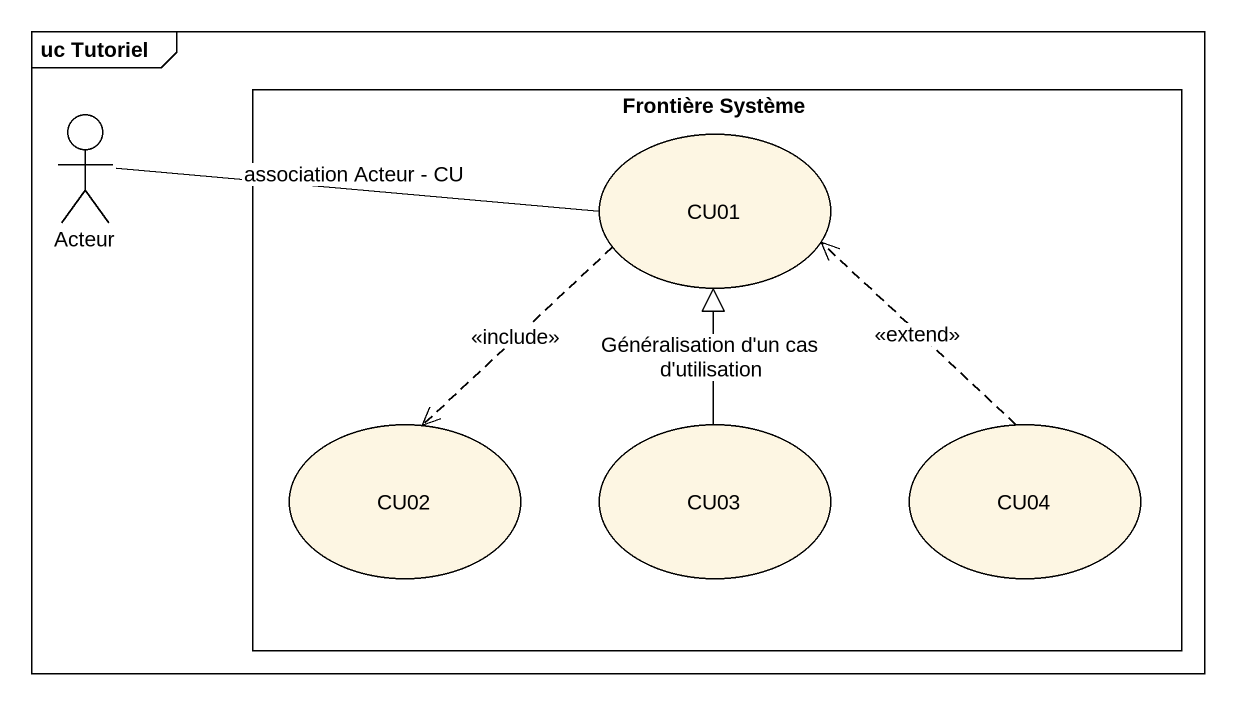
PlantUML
@startuml
mainframe uc Tutoriel
actor Acteur
rectangle "Frontière Système" as Frontière_Système {
  usecase CU01
  usecase CU02
  usecase CU03
  usecase CU04
}
Acteur -right- CU01 : association Acteur - CU
CU01 ..> CU02 : <<include>>
CU03 -up-|> CU01 : Généralisation d'un cas d'utilisation
CU04 .up.> CU01 : <<extend>>
@enduml
